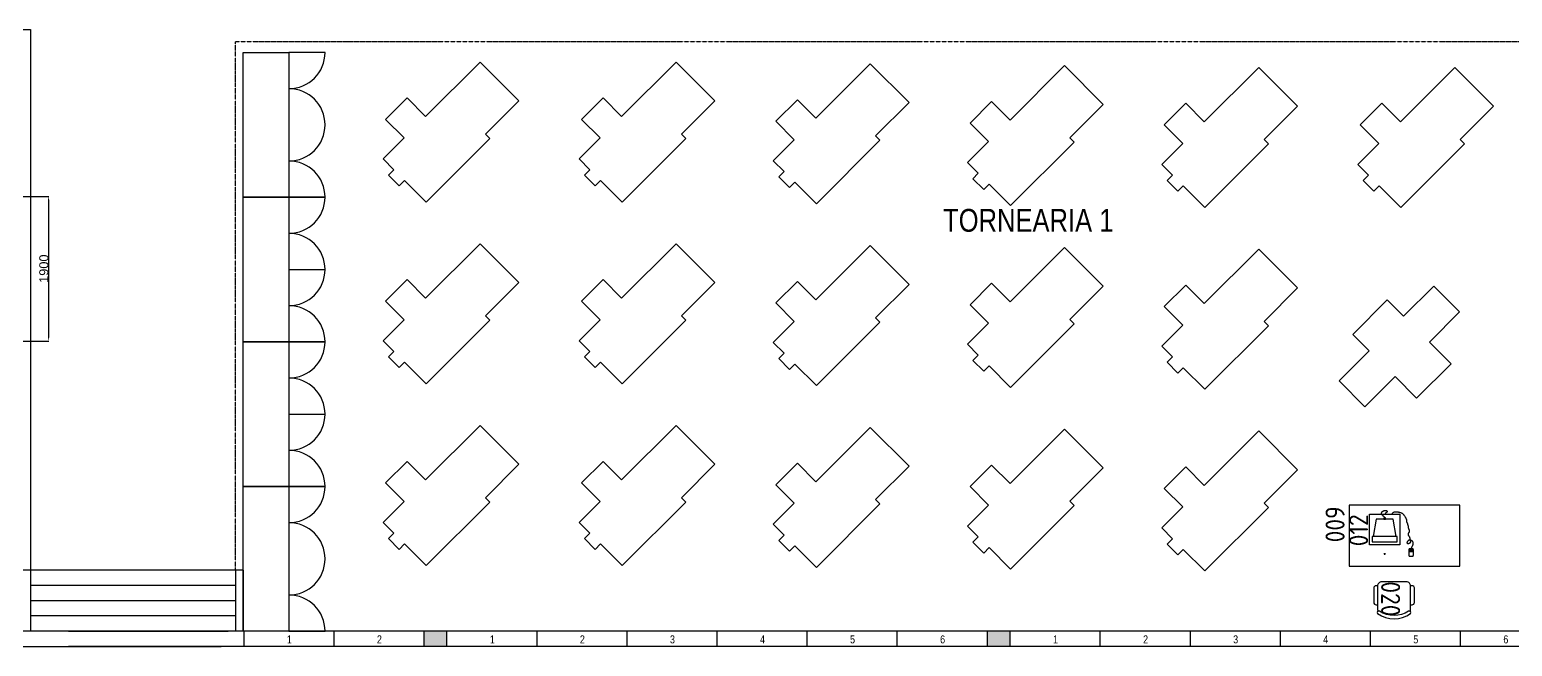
# Model space of a CAD drawing. Header units: millimetres. Extents: x 18768 to 1484868, y -11027 to 520152.
# Drawn here: x 1379301 to 1398761, y 148345 to 156445 of the extents above; entities that cross this region are included whole.
import ezdxf
from ezdxf.enums import TextEntityAlignment as Align

# ---------------------------------------------------------------- set-up
doc = ezdxf.new("R2010")
doc.units = ezdxf.units.MM
doc.linetypes.add('DIVIDE', pattern=[2.15, 1.5, -0.2, 0.05, -0.15, 0.05, -0.2])
for name, color, linetype in [('A Construir', 1, 'Continuous'), ('L025-CONTORNO', 7, 'Continuous'), ('L025-IMAGIN', 1, 'DIVIDE'), ('L025-TEXTO', 7, 'Continuous'), ('L035-ARRANJO-ADQUIRIR', 102, 'Continuous'), ('L035-TEXTO', 40, 'Continuous'), ('PAREDES', 7, 'Continuous')]:
    doc.layers.add(name, color=color, linetype=linetype)
doc.styles.add('ISO-CP--25', font='isocp.shx', dxfattribs={"height": 250})
doc.styles.get("Standard").update_dxf_attribs({"font": 'arial.ttf'})
doc.dimstyles.new('ISO-25', dxfattribs={"dimtxt": 2.5, "dimasz": 2.5, "dimexe": 1.25, "dimexo": 0.625, "dimtad": 1, "dimtxsty": 'Standard', "dimcen": 2.5, "dimadec": 0, "dimazin": 0, "dimtfac": 1, "dimtmove": 0, "dimatfit": 3, "dimfxl": 1, "dimarcsym": 0})

# ---------------------------------------------------------------- blocks, each defined once
blk = doc.blocks.new('*D268')
at = {"color": 0, "lineweight": -2, "transparency": 16777216}
for p, q in [((1379195, 154255), (1379551, 154255)), ((1379550, 154195), (1379550, 152415)), ((1379195, 152355), (1379551, 152355))]:
    blk.add_line(p, q, dxfattribs=at)
at = {"color": 0, "lineweight": 15, "transparency": 16777216}
for points in [[(1379540, 154195), (1379560, 154195), (1379550, 154255)], [(1379540, 152415), (1379560, 152415), (1379550, 152355)]]:
    blk.add_solid(points, dxfattribs=at)
at = {"layer": 'DEFPOINTS', "color": 0, "lineweight": 15, "transparency": 16777216}
for p in [(1379194, 154255), (1379194, 152355), (1379550, 152355)]:
    blk.add_point(p, dxfattribs=at)
at = {"color": 0, "transparency": 16777216, "insert": (1379488, 153305), "char_height": 120, "attachment_point": 5, "rotation": 90}
blk.add_mtext('1900', dxfattribs=at)
blk = doc.blocks.new('BL_SENAI_id9320210400')
at = {"layer": 'L035-ARRANJO-ADQUIRIR', "color": 0}
for points in [[(-690, 550, -0.290756), (-310, 550, 0.829608), (-284, 579, 0.333333), (-716, 579, 0.829608), (-690, 550)], [(-717, 464), (-737, 464, 0.414214), (-767, 434), (-767, 244, 0.414214), (-737, 214), (-717, 214)], [(-710, 550, 0.129448), (-717, 523), (-717, 219, 0.414214), (-663, 164), (-338, 164, 0.414214), (-284, 219), (-284, 525, 0.120944), (-290, 550)], [(-284, 214), (-264, 214, 0.414214), (-234, 244), (-234, 434, 0.414214), (-264, 464), (-284, 464)]]:
    blk.add_lwpolyline(points, format="xyb", dxfattribs=at)
at = {"layer": 'L025-TEXTO', "style": 'ISO-CP--25'}
blk.add_attdef('rmp_mt_codmaterial', (15, 15), '', height=40, dxfattribs=at)
at = {"layer": 'L025-TEXTO', "style": 'ISO-CP--25', "flags": 1}
for tag in ['rmp_mt_nomeunid', 'rmp_mt_potencia', 'rmp_mt_cod']:
    blk.add_attdef(tag, (15, 15), '', height=40, dxfattribs=at)
blk = doc.blocks.new('BL_SENAI_id9370710510')
at = {"layer": 'L035-ARRANJO-ADQUIRIR', "color": 0}
for p, q in [((185, 107), (161, 107)), ((173, 95), (173, 119)), ((491, 168), (491, 85)), ((491, 142), (549, 142)), ((491, 141), (549, 141)), ((495, 168), (495, 145)), ((511, 168), (495, 168)), ((495, 145), (511, 145)), ((542, 174), (498, 174)), ((498, 78), (542, 78)), ((511, 145), (511, 168)), ((529, 168), (512, 168)), ((512, 168), (512, 145)), ((512, 145), (529, 145)), ((529, 145), (529, 168)), ((530, 168), (530, 145)), ((546, 168), (530, 168)), ((530, 145), (546, 145)), ((546, 145), (546, 168)), ((549, 85), (549, 168))]:
    blk.add_line(p, q, dxfattribs=at)
for points in [[(-27, 229), (-27, 629), (373, 629), (373, 229)], [(162, 566), (184, 566), (184, 581), (162, 581)], [(335, 266), (335, 336), (10, 336), (10, 266)]]:
    blk.add_lwpolyline(points, close=True, dxfattribs=at)
for points in [[(173, 581), (172, 586), (170, 590), (168, 593), (165, 596), (162, 598), (160, 599), (158, 600), (156, 602), (154, 603), (153, 604), (152, 606), (152, 607), (152, 609), (151, 610), (151, 611), (150, 612), (149, 613), (148, 614), (146, 615), (145, 616), (143, 617), (141, 618), (139, 620), (138, 622), (136, 624), (135, 627), (134, 630), (133, 633), (133, 637), (133, 640), (133, 644), (133, 647), (134, 650), (134, 653), (135, 656), (137, 658), (138, 661), (140, 663), (142, 665), (144, 667), (146, 668), (148, 670), (151, 671), (153, 672), (156, 673), (158, 674), (160, 675), (162, 676), (164, 676), (166, 677), (168, 678), (170, 678), (172, 679), (174, 679), (175, 679), (177, 680), (179, 680), (180, 680), (182, 680), (183, 680), (185, 680), (187, 680), (189, 679), (190, 679), (192, 678), (194, 678), (195, 677), (197, 676), (199, 675), (200, 674), (201, 672), (203, 671), (204, 670), (205, 669), (205, 667), (206, 666), (206, 665), (206, 664), (206, 663), (206, 662), (205, 660), (205, 659), (204, 658), (203, 658), (201, 657), (200, 656), (199, 655), (197, 654), (196, 653), (194, 653), (193, 652), (191, 651), (190, 650), (189, 649), (187, 648), (186, 647), (185, 645), (184, 644), (183, 642), (182, 640), (181, 637), (179, 635), (176, 632), (173, 629)], [(268, 629), (272, 638), (277, 645), (282, 650), (288, 655), (294, 657), (300, 659), (307, 661), (313, 661), (320, 662), (326, 662), (332, 661), (338, 661), (343, 660), (349, 659), (355, 658), (360, 657), (366, 656), (371, 654), (377, 652), (382, 651), (387, 649), (392, 646), (397, 644), (402, 641), (406, 637), (411, 634), (415, 630), (419, 626), (422, 621), (426, 617), (430, 612), (433, 607), (437, 602), (440, 597), (443, 591), (447, 586), (449, 580), (452, 575), (454, 570), (456, 565), (457, 560), (458, 555), (459, 550), (460, 545), (460, 540), (461, 535), (461, 531), (462, 526), (464, 521), (466, 516), (467, 511), (470, 507), (472, 502), (474, 496), (475, 491), (477, 486), (478, 481), (479, 475), (480, 470), (481, 465), (481, 459), (482, 454), (483, 449), (484, 445), (486, 440), (487, 436), (489, 432), (491, 428), (492, 425), (494, 421), (495, 418), (496, 415), (496, 411), (496, 408), (496, 405), (495, 402), (494, 398), (493, 395), (492, 393), (490, 390), (488, 387), (486, 385), (484, 382), (482, 380), (481, 377), (480, 375), (479, 372), (479, 369), (479, 366), (479, 362), (481, 359), (482, 355), (484, 352), (486, 348), (488, 345), (490, 342), (492, 338), (493, 336), (495, 333), (497, 331), (498, 329), (499, 327), (500, 326), (501, 325), (501, 325), (501, 324), (501, 324), (501, 324), (501, 324), (500, 323), (500, 322), (501, 319), (501, 316), (502, 312), (503, 308), (504, 303), (505, 298), (506, 293), (507, 287), (508, 283), (509, 278), (510, 275), (511, 271), (511, 268), (511, 265), (510, 262), (509, 259), (507, 257), (505, 254), (502, 251), (498, 248), (495, 246), (491, 244), (487, 242), (483, 241), (480, 241), (477, 241), (475, 242), (473, 243), (471, 245), (470, 247), (469, 250), (469, 253), (469, 256), (469, 259), (470, 262), (471, 265), (472, 268), (473, 271), (475, 274), (477, 277), (479, 280), (482, 283), (485, 286), (488, 289), (491, 291), (495, 293), (498, 294), (503, 294), (507, 293), (512, 292), (517, 290), (522, 287), (527, 283), (531, 279), (536, 274), (539, 269), (542, 263), (543, 257), (544, 251), (544, 245), (543, 239), (542, 233), (540, 227), (538, 221), (536, 216), (533, 210), (530, 205), (528, 199), (525, 194), (523, 189), (521, 183), (520, 177), (520, 174)], [(323, 336), (283, 566), (63, 566), (23, 336)]]:
    blk.add_lwpolyline(points, dxfattribs=at)
for centre, start, end in [((498, 168), 90, 180), ((498, 85), 180, 270), ((542, 168), 0, 90), ((542, 85), 270, 0)]:
    blk.add_arc(centre, 6.72, start, end, dxfattribs=at)
at = {"layer": 'L025-TEXTO', "style": 'ISO-CP--25'}
blk.add_attdef('rmp_mt_codmaterial', (15, 15), '', height=40, dxfattribs=at)
at = {"layer": 'L025-TEXTO', "style": 'ISO-CP--25', "flags": 1}
for tag in ['rmp_mt_nomeunid', 'rmp_mt_potencia', 'rmp_mt_cod']:
    blk.add_attdef(tag, (15, 15), '', height=40, dxfattribs=at)
blk = doc.blocks.new('BL_SENAI_id9320220810')
at = {"layer": 'L025-CONTORNO', "color": 0}
blk.add_lwpolyline([(-688, 238), (112, 238), (112, 1688), (-688, 1688)], close=True, dxfattribs=at)
at = {"layer": 'L025-TEXTO', "style": 'ISO-CP--25'}
blk.add_attdef('rmp_mt_codmaterial', (15, 15), '', height=40, dxfattribs=at)
at = {"layer": 'L025-TEXTO', "style": 'ISO-CP--25', "flags": 1}
for tag in ['rmp_mt_nomeunid', 'rmp_mt_potencia', 'rmp_mt_cod']:
    blk.add_attdef(tag, (15, 15), '', height=40, dxfattribs=at)

msp = doc.modelspace()

# ---------------------------------------------------------------- hatches: boundary and pattern name
h = msp.add_hatch(color=1)
h.dxf.hatch_style = 1
h.paths.add_polyline_path([(1414387.298, 148544.6), (1414047.298, 148544.6), (1414047.298, 148344.6), (1414387.298, 148344.6)])
h.paths.add_polyline_path([(1406955.298, 148544.6), (1406655.298, 148544.6), (1406655.298, 148344.6), (1406955.298, 148344.6)])
h.paths.add_polyline_path([(1399563.298, 148544.6), (1399258.298, 148544.6), (1399258.298, 148344.6), (1399563.298, 148344.6)])
h.paths.add_polyline_path([(1392166.298, 148544.6), (1391866.298, 148544.6), (1391866.298, 148344.6), (1392166.298, 148344.6)])
h.paths.add_polyline_path([(1384774.298, 148544.6), (1384474.298, 148544.6), (1384474.298, 148344.6), (1384774.298, 148344.6)])

# ---------------------------------------------------------------- linework, layer by layer
for p, q in [((1384009.827, 154534.296), (1384151.248, 154392.875)), ((1386582.69, 154534.296), (1386724.112, 154392.875)), ((1389131.754, 154510.497), (1389273.176, 154369.076)), ((1391680.818, 154486.698), (1391822.24, 154345.276)), ((1394229.882, 154462.898), (1394371.304, 154321.477)), ((1396802.746, 154462.898), (1396944.167, 154321.477)), ((1384009.827, 152147.043), (1384151.248, 152005.621)), ((1386582.69, 152147.043), (1386724.112, 152005.621)), ((1389131.754, 152123.243), (1389273.176, 151981.822)), ((1391680.818, 152099.444), (1391822.24, 151958.023)), ((1394229.882, 152075.645), (1394371.304, 151934.223)), ((1384009.827, 149759.789), (1384151.248, 149618.368)), ((1386582.69, 149759.789), (1386724.112, 149618.368)), ((1389131.754, 149735.99), (1389273.176, 149594.568)), ((1391680.818, 149712.19), (1391822.24, 149570.769)), ((1394229.882, 149688.391), (1394371.304, 149546.969))]:
    msp.add_line(p, q)
at = {"color": 2}
for p, q in [((1382703.298, 153294.6), (1383178.298, 153294.6)), ((1382703.298, 151394.6), (1383178.298, 151394.6))]:
    msp.add_line(p, q, dxfattribs=at)
at = {"color": 1}
for p, q in [((1382110.298, 148544.6), (1382110.298, 148344.6)), ((1382110.298, 148544.6), (1382110.298, 148344.6)), ((1382110.298, 148544.6), (1382110.298, 148344.6)), ((1383292.298, 148544.6), (1383292.298, 148344.6)), ((1384474.298, 148544.6), (1384474.298, 148344.6)), ((1384774.298, 148544.6), (1384774.298, 148344.6)), ((1385956.298, 148544.6), (1385956.298, 148344.6)), ((1387138.298, 148544.6), (1387138.298, 148344.6)), ((1388320.298, 148544.6), (1388320.298, 148344.6)), ((1389502.298, 148544.6), (1389502.298, 148344.6)), ((1389502.298, 148544.6), (1389502.298, 148344.6)), ((1389502.298, 148544.6), (1389502.298, 148344.6)), ((1390684.298, 148544.6), (1390684.298, 148344.6)), ((1391866.298, 148544.6), (1391866.298, 148344.6)), ((1392166.298, 148544.6), (1392166.298, 148344.6)), ((1393348.298, 148544.6), (1393348.298, 148344.6)), ((1394530.298, 148544.6), (1394530.298, 148344.6)), ((1395712.298, 148544.6), (1395712.298, 148344.6)), ((1396894.298, 148544.6), (1396894.298, 148344.6)), ((1396894.298, 148544.6), (1396894.298, 148344.6)), ((1396894.298, 148544.6), (1396894.298, 148344.6)), ((1398076.298, 148544.6), (1398076.298, 148344.6))]:
    msp.add_line(p, q, dxfattribs=at)
for points in [[(1382103.298, 154244.6), (1382103.298, 156144.6), (1382703.298, 156144.6), (1382703.298, 154244.6)], [(1382103.298, 152344.6), (1382103.298, 154244.6), (1382703.298, 154244.6), (1382703.298, 152344.6)], [(1397220.913, 151887.555), (1397503.756, 151604.712), (1397956.304, 152057.26), (1397673.461, 152340.103), (1398069.441, 152736.083), (1397730.03, 153075.494), (1397334.052, 152679.512), (1397119.092, 152894.473), (1396666.546, 152441.922), (1396881.506, 152226.962), (1396487.612, 151833.064), (1396824.933, 151491.575)], [(1382103.298, 150444.6), (1382103.298, 152344.6), (1382703.298, 152344.6), (1382703.298, 150444.6)], [(1382103.298, 148544.6), (1382103.298, 150444.6), (1382703.298, 150444.6), (1382703.298, 148544.6)]]:
    msp.add_lwpolyline(points, close=True)
at = {"color": 2}
for points in [[(1382703.298, 154244.6), (1383178.298, 154244.6, 0.414213562), (1382703.298, 154719.6, 0.414213562), (1383178.298, 155194.6, 0.414213562), (1382703.298, 155669.6, 0.414213562), (1383178.298, 156144.6), (1382703.298, 156144.6)], [(1382703.298, 152344.6), (1383178.298, 152344.6, 0.414213562), (1382703.298, 152819.6, 0.414213562), (1383178.298, 153294.6, 0.414213562), (1382703.298, 153769.6, 0.414213562), (1383178.298, 154244.6), (1382703.298, 154244.6)], [(1382703.298, 150444.6), (1383178.298, 150444.6, 0.414213562), (1382703.298, 150919.6, 0.414213562), (1383178.298, 151394.6, 0.414213562), (1382703.298, 151869.6, 0.414213562), (1383178.298, 152344.6), (1382703.298, 152344.6)], [(1382703.298, 148544.6), (1383178.298, 148544.6, 0.414213562), (1382703.298, 149019.6, 0.414213562), (1383178.298, 149494.6, 0.414213562), (1382703.298, 149969.6, 0.414213562), (1383178.298, 150444.6), (1382703.298, 150444.6)]]:
    msp.add_lwpolyline(points, format="xyb", dxfattribs=at)
for points in [[(1385282.619, 155071.698), (1385721.026, 155510.104), (1385211.909, 156019.221), (1384497.948, 155305.26), (1384254.804, 155548.403), (1383971.962, 155265.56), (1384215.105, 155022.417)], [(1387855.483, 155071.698), (1388293.889, 155510.104), (1387784.772, 156019.221), (1387070.811, 155305.26), (1386827.668, 155548.403), (1386544.825, 155265.56), (1386787.968, 155022.417)], [(1390404.547, 155047.898), (1390842.953, 155486.304), (1390333.836, 155995.421), (1389619.875, 155281.46), (1389376.732, 155524.604), (1389093.889, 155241.761), (1389337.032, 154998.618)], [(1392953.611, 155024.099), (1393392.017, 155462.505), (1392882.9, 155971.622), (1392168.939, 155257.661), (1391925.796, 155500.804), (1391642.953, 155217.961), (1391886.096, 154974.818)], [(1395502.675, 155000.299), (1395941.081, 155438.706), (1395431.964, 155947.822), (1394718.003, 155233.861), (1394474.86, 155477.005), (1394192.017, 155194.162), (1394435.16, 154951.019)], [(1398075.538, 155000.299), (1398513.944, 155438.706), (1398004.827, 155947.822), (1397290.866, 155233.861), (1397047.723, 155477.005), (1396764.88, 155194.162), (1397008.024, 154951.019)], [(1384215.105, 155022.417), (1383939.116, 154746.429), (1384080.538, 154605.007), (1384009.827, 154534.296)], [(1385282.619, 155071.698), (1385339.188, 155015.129), (1384504.802, 154180.743), (1384221.959, 154463.586), (1384151.248, 154392.875)], [(1386787.968, 155022.417), (1386511.98, 154746.429), (1386653.401, 154605.007), (1386582.69, 154534.296)], [(1387855.483, 155071.698), (1387912.051, 155015.129), (1387077.665, 154180.743), (1386794.823, 154463.586), (1386724.112, 154392.875)], [(1389337.032, 154998.618), (1389061.044, 154722.629), (1389202.465, 154581.208), (1389131.754, 154510.497)], [(1390404.547, 155047.898), (1390461.115, 154991.33), (1389626.729, 154156.944), (1389343.886, 154439.786), (1389273.176, 154369.076)], [(1391886.096, 154974.818), (1391610.108, 154698.83), (1391751.529, 154557.408), (1391680.818, 154486.698)], [(1392953.611, 155024.099), (1393010.179, 154967.53), (1392175.793, 154133.144), (1391892.95, 154415.987), (1391822.24, 154345.276)], [(1394435.16, 154951.019), (1394159.172, 154675.03), (1394300.593, 154533.609), (1394229.882, 154462.898)], [(1395502.675, 155000.299), (1395559.243, 154943.731), (1394724.857, 154109.345), (1394442.014, 154392.188), (1394371.304, 154321.477)], [(1397008.024, 154951.019), (1396732.035, 154675.03), (1396873.456, 154533.609), (1396802.746, 154462.898)], [(1398075.538, 155000.299), (1398132.107, 154943.731), (1397297.721, 154109.345), (1397014.878, 154392.188), (1396944.167, 154321.477)], [(1385282.619, 152684.444), (1385721.026, 153122.85), (1385211.909, 153631.967), (1384497.948, 152918.006), (1384254.804, 153161.149), (1383971.962, 152878.307), (1384215.105, 152635.163)], [(1387855.483, 152684.444), (1388293.889, 153122.85), (1387784.772, 153631.967), (1387070.811, 152918.006), (1386827.668, 153161.149), (1386544.825, 152878.307), (1386787.968, 152635.163)], [(1390404.547, 152660.644), (1390842.953, 153099.051), (1390333.836, 153608.168), (1389619.875, 152894.207), (1389376.732, 153137.35), (1389093.889, 152854.507), (1389337.032, 152611.364)], [(1392953.611, 152636.845), (1393392.017, 153075.251), (1392882.9, 153584.368), (1392168.939, 152870.407), (1391925.796, 153113.55), (1391642.953, 152830.708), (1391886.096, 152587.564)], [(1395502.675, 152613.046), (1395941.081, 153051.452), (1395431.964, 153560.569), (1394718.003, 152846.608), (1394474.86, 153089.751), (1394192.017, 152806.908), (1394435.16, 152563.765)], [(1384215.105, 152635.163), (1383939.116, 152359.175), (1384080.538, 152217.753), (1384009.827, 152147.043)], [(1385282.619, 152684.444), (1385339.188, 152627.875), (1384504.802, 151793.489), (1384221.959, 152076.332), (1384151.248, 152005.621)], [(1386787.968, 152635.163), (1386511.98, 152359.175), (1386653.401, 152217.753), (1386582.69, 152147.043)], [(1387855.483, 152684.444), (1387912.051, 152627.875), (1387077.665, 151793.489), (1386794.823, 152076.332), (1386724.112, 152005.621)], [(1389337.032, 152611.364), (1389061.044, 152335.375), (1389202.465, 152193.954), (1389131.754, 152123.243)], [(1390404.547, 152660.644), (1390461.115, 152604.076), (1389626.729, 151769.69), (1389343.886, 152052.533), (1389273.176, 151981.822)], [(1391886.096, 152587.564), (1391610.108, 152311.576), (1391751.529, 152170.155), (1391680.818, 152099.444)], [(1392953.611, 152636.845), (1393010.179, 152580.277), (1392175.793, 151745.891), (1391892.95, 152028.733), (1391822.24, 151958.023)], [(1394435.16, 152563.765), (1394159.172, 152287.777), (1394300.593, 152146.355), (1394229.882, 152075.645)], [(1395502.675, 152613.046), (1395559.243, 152556.477), (1394724.857, 151722.091), (1394442.014, 152004.934), (1394371.304, 151934.223)], [(1385282.619, 150297.19), (1385721.026, 150735.596), (1385211.909, 151244.713), (1384497.948, 150530.752), (1384254.804, 150773.896), (1383971.962, 150491.053), (1384215.105, 150247.91)], [(1387855.483, 150297.19), (1388293.889, 150735.596), (1387784.772, 151244.713), (1387070.811, 150530.752), (1386827.668, 150773.896), (1386544.825, 150491.053), (1386787.968, 150247.91)], [(1390404.547, 150273.391), (1390842.953, 150711.797), (1390333.836, 151220.914), (1389619.875, 150506.953), (1389376.732, 150750.096), (1389093.889, 150467.253), (1389337.032, 150224.11)], [(1392953.611, 150249.591), (1393392.017, 150687.998), (1392882.9, 151197.114), (1392168.939, 150483.153), (1391925.796, 150726.297), (1391642.953, 150443.454), (1391886.096, 150200.311)], [(1395502.675, 150225.792), (1395941.081, 150664.198), (1395431.964, 151173.315), (1394718.003, 150459.354), (1394474.86, 150702.497), (1394192.017, 150419.655), (1394435.16, 150176.511)], [(1384215.105, 150247.91), (1383939.116, 149971.921), (1384080.538, 149830.5), (1384009.827, 149759.789)], [(1385282.619, 150297.19), (1385339.188, 150240.622), (1384504.802, 149406.236), (1384221.959, 149689.078), (1384151.248, 149618.368)], [(1386787.968, 150247.91), (1386511.98, 149971.921), (1386653.401, 149830.5), (1386582.69, 149759.789)], [(1387855.483, 150297.19), (1387912.051, 150240.622), (1387077.665, 149406.236), (1386794.823, 149689.078), (1386724.112, 149618.368)], [(1390404.547, 150273.391), (1390461.115, 150216.822), (1389626.729, 149382.436), (1389343.886, 149665.279), (1389273.176, 149594.568)], [(1392953.611, 150249.591), (1393010.179, 150193.023), (1392175.793, 149358.637), (1391892.95, 149641.48), (1391822.24, 149570.769)], [(1389337.032, 150224.11), (1389061.044, 149948.122), (1389202.465, 149806.7), (1389131.754, 149735.99)], [(1391886.096, 150200.311), (1391610.108, 149924.322), (1391751.529, 149782.901), (1391680.818, 149712.19)], [(1394435.16, 150176.511), (1394159.172, 149900.523), (1394300.593, 149759.101), (1394229.882, 149688.391)], [(1395502.675, 150225.792), (1395559.243, 150169.223), (1394724.857, 149334.837), (1394442.014, 149617.68), (1394371.304, 149546.969)]]:
    msp.add_lwpolyline(points)
at = {"layer": 'A Construir'}
for p, q in [((1359104.046, 156444.6), (1379313.298, 156444.6)), ((1379313.298, 156444.6), (1379313.298, 149344.6))]:
    msp.add_line(p, q, dxfattribs=at)
at = {"layer": 'L025-IMAGIN'}
for p in [(1382003.298, 149344.6), (1416673.298, 156284.6)]:
    msp.add_line(p, (1382003.298, 156284.6), dxfattribs=at)
at = {"layer": 'PAREDES'}
for p, q in [((1382103.298, 149344.6), (1379213.298, 149344.6)), ((1381963.298, 149344.6), (1379313.298, 149344.6)), ((1379313.298, 149344.6), (1379313.298, 148544.6)), ((1381983.298, 149344.6), (1379333.298, 149344.6)), ((1382003.298, 149344.6), (1379388.298, 149344.6)), ((1382003.298, 149344.6), (1379408.298, 149344.6)), ((1382003.298, 149344.6), (1382003.298, 148544.6)), ((1382103.298, 149344.6), (1382103.298, 148544.6)), ((1381963.298, 149144.6), (1379313.298, 149144.6)), ((1381983.298, 149144.6), (1379333.298, 149144.6)), ((1382003.298, 149144.6), (1379388.298, 149144.6)), ((1382003.298, 149144.6), (1379408.298, 149144.6)), ((1381963.298, 148944.6), (1379313.298, 148944.6)), ((1381983.298, 148944.6), (1379333.298, 148944.6)), ((1382003.298, 148944.6), (1379388.298, 148944.6)), ((1382003.298, 148944.6), (1379408.298, 148944.6)), ((1381963.298, 148744.6), (1379313.298, 148744.6)), ((1381983.298, 148744.6), (1379333.298, 148744.6)), ((1382003.298, 148744.6), (1379388.298, 148744.6)), ((1382003.298, 148744.6), (1379408.298, 148744.6)), ((1381813.298, 148544.6), (1346519.298, 148544.6)), ((1381833.298, 148544.6), (1379333.298, 148544.6)), ((1379813.298, 148544.6), (1381813.298, 148544.6)), ((1379833.298, 148544.6), (1381833.298, 148544.6)), ((1379888.298, 148544.6), (1381888.298, 148544.6)), ((1379908.298, 148544.6), (1381908.298, 148544.6)), ((1417303.298, 148544.6), (1381813.298, 148544.6)), ((1417323.298, 148544.6), (1381833.298, 148544.6)), ((1346519.298, 148344.6), (1381813.298, 148344.6)), ((1346519.298, 148344.6), (1381813.298, 148344.6)), ((1381813.298, 148344.6), (1379813.298, 148344.6)), ((1381813.298, 148344.6), (1379813.298, 148344.6)), ((1381813.298, 148344.6), (1379813.298, 148344.6)), ((1381888.298, 148344.6), (1379888.298, 148344.6)), ((1381888.298, 148344.6), (1379888.298, 148344.6)), ((1381888.298, 148344.6), (1379888.298, 148344.6)), ((1417303.298, 148344.6), (1381813.298, 148344.6)), ((1417303.298, 148344.6), (1381813.298, 148344.6)), ((1417303.298, 148344.6), (1381813.298, 148344.6)), ((1417323.298, 148344.6), (1382003.298, 148344.6))]:
    msp.add_line(p, q, dxfattribs=at)

# ---------------------------------------------------------------- block references
at = {"layer": 'L035-ARRANJO-ADQUIRIR'}
ref = msp.add_blockref('BL_SENAI_id9320220810', (1396381.833, 149511.825), dxfattribs=dict(at, rotation=270.0000000000882))
ref.add_attrib('rmp_mt_codmaterial', '009', dxfattribs={"layer": 'L025-TEXTO', "height": 250, "rotation": 90, "style": 'ISO-CP--25'}).set_placement((1396558.979, 149947.256), align=Align.CENTER)
ref = msp.add_blockref('BL_SENAI_id9370710510', (1396912.636, 149450.856), dxfattribs=at)
ref.add_attrib('rmp_mt_codmaterial', '012', dxfattribs={"layer": 'L025-TEXTO', "height": 250, "rotation": 90, "style": 'ISO-CP--25'}).set_placement((1396743.054, 149868.734), align=Align.MIDDLE)
ref = msp.add_blockref('BL_SENAI_id9320210400', (1396708.148, 149355.481), dxfattribs=dict(at, rotation=180))
ref.add_attrib('rmp_mt_codmaterial', '020', dxfattribs={"layer": 'L025-TEXTO', "height": 250, "rotation": 270, "style": 'ISO-CP--25'}).set_placement((1397163.578, 148967.919), align=Align.MIDDLE)

# ---------------------------------------------------------------- texts
at = {"layer": 'L035-TEXTO', "width": 0.8}
for s, height, p in [('TORNEARIA 1', 300, (1391290.015, 153790.015)), ('1', 105, (1382676.824, 148383.884)), ('2', 105, (1383858.824, 148383.884)), ('1', 105, (1385340.824, 148383.884)), ('2', 105, (1386522.824, 148383.884)), ('3', 105, (1387704.824, 148383.884)), ('4', 105, (1388886.824, 148383.884)), ('5', 105, (1390068.824, 148383.884)), ('6', 105, (1391250.824, 148383.884)), ('1', 105, (1392732.824, 148383.884)), ('2', 105, (1393914.824, 148383.884)), ('3', 105, (1395096.824, 148383.884)), ('4', 105, (1396278.824, 148383.884)), ('5', 105, (1397460.824, 148383.884)), ('6', 105, (1398642.824, 148383.884))]:
    msp.add_text(s, height=height, dxfattribs=at).set_placement(p)

# ---------------------------------------------------------------- dimensions: what is measured, and where the dimension line sits
at = {"color": 4}
dim = msp.add_linear_dim(base=(1379549.605, 152354.932), p1=(1379193.887, 154254.932), p2=(1379193.887, 152354.932), angle=90, dimstyle='ISO-25', override={"dimtxt": 120, "dimasz": 60, "dimdec": 0}, dxfattribs=at)
dim.commit()
dim.dimension.update_dxf_attribs({"geometry": '*D268', "text_midpoint": (1379487.711, 153304.932)})

doc.saveas('drawing.dxf')
